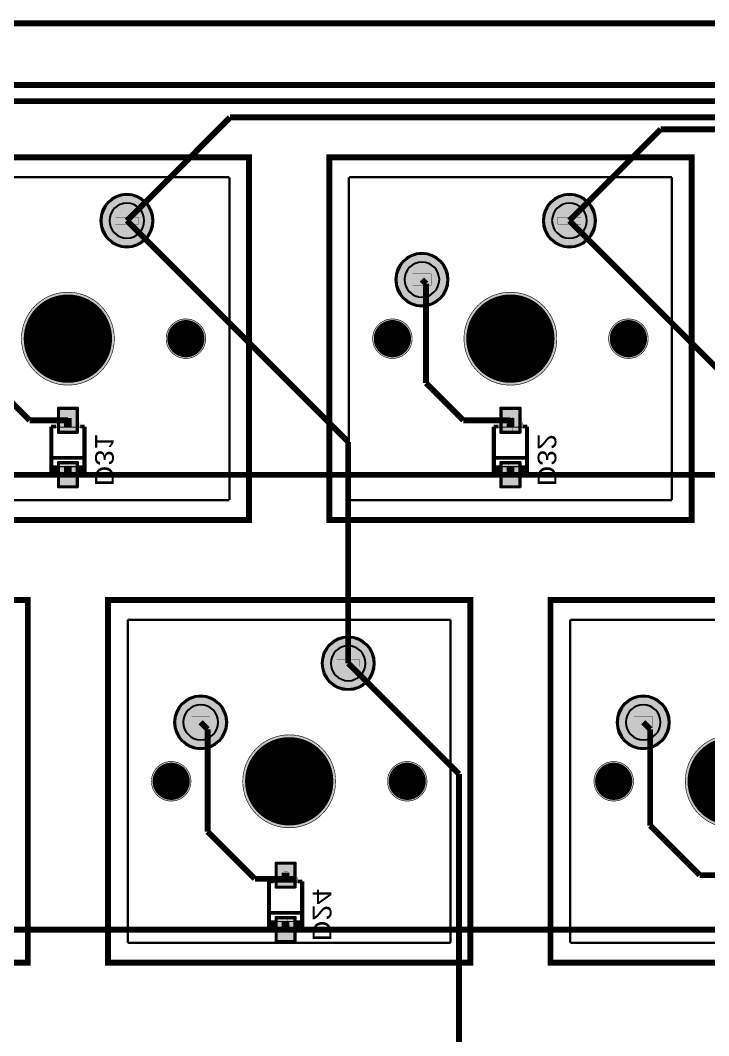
# Model space of a CAD drawing. Header units: millimetres. Extents: x 0 to 146, y -7 to 103.
# Drawn here: x 49.59 to 79.23, y 59.8 to 103.49 of the extents above; entities that cross this region are included whole.
import ezdxf
from ezdxf.enums import TextEntityAlignment as Align

# ---------------------------------------------------------------- set-up
doc = ezdxf.new("R2010")
doc.units = ezdxf.units.MM
doc.header["$MEASUREMENT"] = 0
for name, color, linetype, true_color in [('Board-Outline-Layer', 7, 'Continuous', 0xff00ff), ('Bottom-Layer', 7, 'Continuous', 0x0000ff), ('Bottom-Paste-Mask-Layer', 7, 'Continuous', 0x800000), ('Bottom-Silkscreen-Layer', 7, 'Continuous', 0x66cc33), ('Bottom-Solder-Mask-Layer', 7, 'Continuous', 0xaa00ff), ('Component-Marking-Layer', 7, 'Continuous', 0x66ffcc), ('Component-Shape-Layer', 7, 'Continuous', 0x00cccc), ('Document-Layer', 7, 'Continuous', 0xffffff), ('Hole-Layer', 7, 'Continuous', 0x222222), ('Multi-Layer', 7, 'Continuous', 0xc0c0c0), ('Pin-Floating-Layer', 7, 'Continuous', 0xff99ff), ('Pin-Soldering-Layer', 7, 'Continuous', 0xcc9999), ('Top-Layer', 7, 'Continuous', 0xff0000), ('Top-Paste-Mask-Layer', 7, 'Continuous', 0x808080), ('Top-Silkscreen-Layer', 7, 'Continuous', 0xffcc00), ('Top-Solder-Mask-Layer', 7, 'Continuous', 0x800080)]:
    doc.layers.add(name, color=color, linetype=linetype, true_color=true_color)
doc.styles.get("Standard").update_dxf_attribs({"font": 'arial.ttf'})

msp = doc.modelspace()

# ---------------------------------------------------------------- hatches: boundary and pattern name
at = {"layer": 'Bottom-Layer'}
for points in [[(53.081, 94.873, 1), (55.281, 94.873, 1)], [(72.131, 94.873, 1), (74.331, 94.873, 1)], [(65.781, 92.333, 1), (67.981, 92.333, 1)], [(52.018, 85.78), (51.268, 85.78), (51.268, 86.78), (52.018, 86.78)], [(71.068, 85.78), (70.318, 85.78), (70.318, 86.78), (71.068, 86.78)], [(52.018, 83.435), (51.268, 83.435), (51.268, 84.435), (52.018, 84.435)], [(71.068, 83.435), (70.318, 83.435), (70.318, 84.435), (71.068, 84.435)], [(62.608, 75.823, 1), (64.808, 75.823, 1)], [(56.258, 73.283, 1), (58.458, 73.283, 1)], [(75.308, 73.283, 1), (77.508, 73.283, 1)], [(61.387, 66.205), (60.637, 66.205), (60.637, 67.205), (61.387, 67.205)], [(61.387, 63.86), (60.637, 63.86), (60.637, 64.86), (61.387, 64.86)]]:
    msp.add_hatch(color=256, dxfattribs=at).paths.add_polyline_path(points)
at = {"layer": 'Bottom-Paste-Mask-Layer'}
for points in [[(53.081, 94.873, 1), (55.281, 94.873, 1)], [(72.131, 94.873, 1), (74.331, 94.873, 1)], [(65.781, 92.333, 1), (67.981, 92.333, 1)], [(52.018, 85.78), (51.268, 85.78), (51.268, 86.78), (52.018, 86.78)], [(71.068, 85.78), (70.318, 85.78), (70.318, 86.78), (71.068, 86.78)], [(52.018, 83.435), (51.268, 83.435), (51.268, 84.435), (52.018, 84.435)], [(71.068, 83.435), (70.318, 83.435), (70.318, 84.435), (71.068, 84.435)], [(62.608, 75.823, 1), (64.808, 75.823, 1)], [(56.258, 73.283, 1), (58.458, 73.283, 1)], [(75.308, 73.283, 1), (77.508, 73.283, 1)], [(61.387, 66.205), (60.637, 66.205), (60.637, 67.205), (61.387, 67.205)], [(61.387, 63.86), (60.637, 63.86), (60.637, 64.86), (61.387, 64.86)]]:
    msp.add_hatch(color=256, dxfattribs=at).paths.add_polyline_path(points)
at = {"layer": 'Bottom-Silkscreen-Layer'}
for points in [[(50.84, 84.333), (51.193, 84.333), (51.193, 84.028), (50.84, 84.028)], [(50.84, 84.333), (51.193, 84.333), (51.193, 84.028), (50.84, 84.028)], [(52.445, 84.333), (52.445, 84.028), (52.093, 84.028), (52.093, 84.333)], [(52.445, 84.333), (52.445, 84.028), (52.093, 84.028), (52.093, 84.333)], [(69.89, 84.333), (70.243, 84.333), (70.243, 84.028), (69.89, 84.028)], [(69.89, 84.333), (70.243, 84.333), (70.243, 84.028), (69.89, 84.028)], [(71.495, 84.333), (71.495, 84.028), (71.143, 84.028), (71.143, 84.333)], [(71.495, 84.333), (71.495, 84.028), (71.143, 84.028), (71.143, 84.333)], [(60.209, 64.757), (60.562, 64.757), (60.562, 64.452), (60.209, 64.452)], [(60.209, 64.757), (60.562, 64.757), (60.562, 64.452), (60.209, 64.452)], [(61.814, 64.757), (61.814, 64.452), (61.462, 64.452), (61.462, 64.757)], [(61.814, 64.757), (61.814, 64.452), (61.462, 64.452), (61.462, 64.757)]]:
    msp.add_hatch(color=256, dxfattribs=at).paths.add_polyline_path(points)
at = {"layer": 'Bottom-Solder-Mask-Layer'}
for points in [[(53.031, 94.873, 1), (55.331, 94.873, 1)], [(72.081, 94.873, 1), (74.381, 94.873, 1)], [(65.731, 92.333, 1), (68.031, 92.333, 1)], [(52.068, 85.729), (51.217, 85.729), (51.217, 86.831), (52.068, 86.831)], [(71.118, 85.729), (70.267, 85.729), (70.267, 86.831), (71.118, 86.831)], [(52.068, 83.384), (51.217, 83.384), (51.217, 84.486), (52.068, 84.486)], [(71.118, 83.384), (70.267, 83.384), (70.267, 84.486), (71.118, 84.486)], [(62.558, 75.823, 1), (64.858, 75.823, 1)], [(56.208, 73.283, 1), (58.508, 73.283, 1)], [(75.258, 73.283, 1), (77.558, 73.283, 1)], [(61.437, 66.154), (60.586, 66.154), (60.586, 67.256), (61.437, 67.256)], [(61.437, 63.809), (60.586, 63.809), (60.586, 64.91), (61.437, 64.91)]]:
    msp.add_hatch(color=256, dxfattribs=at).paths.add_polyline_path(points)
at = {"layer": 'Component-Marking-Layer'}
for points in [[(50.933, 83.883, 1), (51.053, 83.883, 1)], [(50.933, 83.883, 1), (51.053, 83.883, 1)], [(69.983, 83.883, 1), (70.103, 83.883, 1)], [(69.983, 83.883, 1), (70.103, 83.883, 1)], [(62.831, 81.993, 1), (62.951, 81.993, 1)], [(62.831, 81.993, 1), (62.951, 81.993, 1)], [(60.302, 64.307, 1), (60.422, 64.307, 1)], [(60.302, 64.307, 1), (60.422, 64.307, 1)], [(53.308, 62.943, 1), (53.428, 62.943, 1)], [(53.308, 62.943, 1), (53.428, 62.943, 1)], [(72.358, 62.943, 1), (72.478, 62.943, 1)], [(72.358, 62.943, 1), (72.478, 62.943, 1)]]:
    msp.add_hatch(color=256, dxfattribs=at).paths.add_polyline_path(points)
at = {"layer": 'Document-Layer'}
for points in [[(52.173, 86.191), (52.173, 86.035), (51.133, 86.035), (51.133, 86.191)], [(52.173, 86.191), (52.173, 86.035), (51.133, 86.035), (51.133, 86.191)], [(51.733, 86.423), (51.733, 85.799), (51.577, 85.799), (51.577, 86.423)], [(51.733, 86.423), (51.733, 85.799), (51.577, 85.799), (51.577, 86.423)], [(71.223, 86.191), (71.223, 86.035), (70.183, 86.035), (70.183, 86.191)], [(71.223, 86.191), (71.223, 86.035), (70.183, 86.035), (70.183, 86.191)], [(70.783, 86.423), (70.783, 85.799), (70.627, 85.799), (70.627, 86.423)], [(70.783, 86.423), (70.783, 85.799), (70.627, 85.799), (70.627, 86.423)], [(51.713, 83.883), (51.557, 83.883), (51.557, 84.507), (51.713, 84.507)], [(51.713, 83.883), (51.557, 83.883), (51.557, 84.507), (51.713, 84.507)], [(70.763, 83.883), (70.607, 83.883), (70.607, 84.507), (70.763, 84.507)], [(70.763, 83.883), (70.607, 83.883), (70.607, 84.507), (70.763, 84.507)], [(61.542, 66.615), (61.542, 66.459), (60.502, 66.459), (60.502, 66.615)], [(61.542, 66.615), (61.542, 66.459), (60.502, 66.459), (60.502, 66.615)], [(61.102, 66.847), (61.102, 66.223), (60.946, 66.223), (60.946, 66.847)], [(61.102, 66.847), (61.102, 66.223), (60.946, 66.223), (60.946, 66.847)], [(61.082, 64.307), (60.926, 64.307), (60.926, 64.931), (61.082, 64.931)], [(61.082, 64.307), (60.926, 64.307), (60.926, 64.931), (61.082, 64.931)]]:
    msp.add_hatch(color=256, dxfattribs=at).paths.add_polyline_path(points)
at = {"layer": 'Hole-Layer'}
for points in [[(53.431, 94.873, 1), (54.931, 94.873, 1)], [(72.481, 94.873, 1), (73.981, 94.873, 1)], [(66.131, 92.333, 1), (67.631, 92.333, 1)], [(62.958, 75.823, 1), (64.458, 75.823, 1)], [(56.608, 73.283, 1), (58.108, 73.283, 1)], [(75.658, 73.283, 1), (77.158, 73.283, 1)]]:
    msp.add_hatch(color=256, dxfattribs=at).paths.add_polyline_path(points)
at = {"layer": 'Multi-Layer'}
for points in [[(53.081, 94.873, 1), (55.281, 94.873, 1)], [(53.081, 94.873, 1), (55.281, 94.873, 1)], [(53.081, 94.873, 1), (55.281, 94.873, 1)], [(72.131, 94.873, 1), (74.331, 94.873, 1)], [(72.131, 94.873, 1), (74.331, 94.873, 1)], [(72.131, 94.873, 1), (74.331, 94.873, 1)], [(65.781, 92.333, 1), (67.981, 92.333, 1)], [(65.781, 92.333, 1), (67.981, 92.333, 1)], [(65.781, 92.333, 1), (67.981, 92.333, 1)], [(49.641, 89.793, 1), (53.641, 89.793, 1)], [(49.641, 89.793, 1), (53.641, 89.793, 1)], [(68.691, 89.793, 1), (72.691, 89.793, 1)], [(68.691, 89.793, 1), (72.691, 89.793, 1)], [(55.87, 89.793, 1), (57.572, 89.793, 1)], [(55.87, 89.793, 1), (57.572, 89.793, 1)], [(64.76, 89.793, 1), (66.462, 89.793, 1)], [(64.76, 89.793, 1), (66.462, 89.793, 1)], [(74.92, 89.793, 1), (76.622, 89.793, 1)], [(74.92, 89.793, 1), (76.622, 89.793, 1)], [(62.608, 75.823, 1), (64.808, 75.823, 1)], [(62.608, 75.823, 1), (64.808, 75.823, 1)], [(62.608, 75.823, 1), (64.808, 75.823, 1)], [(56.258, 73.283, 1), (58.458, 73.283, 1)], [(56.258, 73.283, 1), (58.458, 73.283, 1)], [(56.258, 73.283, 1), (58.458, 73.283, 1)], [(75.308, 73.283, 1), (77.508, 73.283, 1)], [(75.308, 73.283, 1), (77.508, 73.283, 1)], [(75.308, 73.283, 1), (77.508, 73.283, 1)], [(59.168, 70.743, 1), (63.168, 70.743, 1)], [(59.168, 70.743, 1), (63.168, 70.743, 1)], [(78.218, 70.743, 1), (82.218, 70.743, 1)], [(78.218, 70.743, 1), (82.218, 70.743, 1)], [(55.237, 70.743, 1), (56.939, 70.743, 1)], [(55.237, 70.743, 1), (56.939, 70.743, 1)], [(65.397, 70.743, 1), (67.099, 70.743, 1)], [(65.397, 70.743, 1), (67.099, 70.743, 1)], [(74.287, 70.743, 1), (75.989, 70.743, 1)], [(74.287, 70.743, 1), (75.989, 70.743, 1)]]:
    msp.add_hatch(color=256, dxfattribs=at).paths.add_polyline_path(points)
at = {"layer": 'Pin-Floating-Layer'}
for points in [[(51.802, 86.093), (51.802, 85.973), (51.482, 85.973), (51.482, 86.093)], [(51.802, 86.093), (51.802, 85.973), (51.482, 85.973), (51.482, 86.093)], [(70.853, 86.093), (70.853, 85.973), (70.533, 85.973), (70.533, 86.093)], [(70.853, 86.093), (70.853, 85.973), (70.533, 85.973), (70.533, 86.093)], [(51.802, 84.293), (51.802, 84.173), (51.482, 84.173), (51.482, 84.293)], [(51.802, 84.293), (51.802, 84.173), (51.482, 84.173), (51.482, 84.293)], [(70.853, 84.293), (70.853, 84.173), (70.533, 84.173), (70.533, 84.293)], [(70.853, 84.293), (70.853, 84.173), (70.533, 84.173), (70.533, 84.293)], [(61.172, 66.517), (61.172, 66.397), (60.852, 66.397), (60.852, 66.517)], [(61.172, 66.517), (61.172, 66.397), (60.852, 66.397), (60.852, 66.517)], [(61.172, 64.717), (61.172, 64.597), (60.852, 64.597), (60.852, 64.717)], [(61.172, 64.717), (61.172, 64.597), (60.852, 64.597), (60.852, 64.717)]]:
    msp.add_hatch(color=256, dxfattribs=at).paths.add_polyline_path(points)
at = {"layer": 'Pin-Soldering-Layer'}
for points in [[(53.681, 95.023), (54.681, 95.023), (54.681, 94.723), (53.681, 94.723)], [(53.681, 95.023), (54.681, 95.023), (54.681, 94.723), (53.681, 94.723)], [(72.731, 95.023), (73.731, 95.023), (73.731, 94.723), (72.731, 94.723)], [(72.731, 95.023), (73.731, 95.023), (73.731, 94.723), (72.731, 94.723)], [(66.481, 92.583), (67.281, 92.583), (67.281, 92.083), (66.481, 92.083)], [(66.481, 92.583), (67.281, 92.583), (67.281, 92.083), (66.481, 92.083)], [(51.802, 86.383), (51.802, 86.083), (51.482, 86.083), (51.482, 86.383)], [(51.802, 86.383), (51.802, 86.083), (51.482, 86.083), (51.482, 86.383)], [(70.853, 86.383), (70.853, 86.083), (70.533, 86.083), (70.533, 86.383)], [(70.853, 86.383), (70.853, 86.083), (70.533, 86.083), (70.533, 86.383)], [(51.802, 84.183), (51.802, 83.883), (51.482, 83.883), (51.482, 84.183)], [(51.802, 84.183), (51.802, 83.883), (51.482, 83.883), (51.482, 84.183)], [(70.853, 84.183), (70.853, 83.883), (70.533, 83.883), (70.533, 84.183)], [(70.853, 84.183), (70.853, 83.883), (70.533, 83.883), (70.533, 84.183)], [(63.208, 75.973), (64.208, 75.973), (64.208, 75.673), (63.208, 75.673)], [(63.208, 75.973), (64.208, 75.973), (64.208, 75.673), (63.208, 75.673)], [(56.958, 73.533), (57.758, 73.533), (57.758, 73.033), (56.958, 73.033)], [(56.958, 73.533), (57.758, 73.533), (57.758, 73.033), (56.958, 73.033)], [(76.008, 73.533), (76.808, 73.533), (76.808, 73.033), (76.008, 73.033)], [(76.008, 73.533), (76.808, 73.533), (76.808, 73.033), (76.008, 73.033)], [(61.172, 66.807), (61.172, 66.507), (60.852, 66.507), (60.852, 66.807)], [(61.172, 66.807), (61.172, 66.507), (60.852, 66.507), (60.852, 66.807)], [(61.172, 64.607), (61.172, 64.307), (60.852, 64.307), (60.852, 64.607)], [(61.172, 64.607), (61.172, 64.307), (60.852, 64.307), (60.852, 64.607)]]:
    msp.add_hatch(color=256, dxfattribs=at).paths.add_polyline_path(points)
at = {"layer": 'Top-Layer'}
for points in [[(53.081, 94.873, 1), (55.281, 94.873, 1)], [(72.131, 94.873, 1), (74.331, 94.873, 1)], [(65.781, 92.333, 1), (67.981, 92.333, 1)], [(62.608, 75.823, 1), (64.808, 75.823, 1)], [(56.258, 73.283, 1), (58.458, 73.283, 1)], [(75.308, 73.283, 1), (77.508, 73.283, 1)]]:
    msp.add_hatch(color=256, dxfattribs=at).paths.add_polyline_path(points)
at = {"layer": 'Top-Paste-Mask-Layer'}
for points in [[(53.081, 94.873, 1), (55.281, 94.873, 1)], [(72.131, 94.873, 1), (74.331, 94.873, 1)], [(65.781, 92.333, 1), (67.981, 92.333, 1)], [(62.608, 75.823, 1), (64.808, 75.823, 1)], [(56.258, 73.283, 1), (58.458, 73.283, 1)], [(75.308, 73.283, 1), (77.508, 73.283, 1)]]:
    msp.add_hatch(color=256, dxfattribs=at).paths.add_polyline_path(points)
at = {"layer": 'Top-Solder-Mask-Layer'}
for points in [[(53.031, 94.873, 1), (55.331, 94.873, 1)], [(72.081, 94.873, 1), (74.381, 94.873, 1)], [(65.731, 92.333, 1), (68.031, 92.333, 1)], [(62.558, 75.823, 1), (64.858, 75.823, 1)], [(56.208, 73.283, 1), (58.508, 73.283, 1)], [(75.258, 73.283, 1), (77.558, 73.283, 1)]]:
    msp.add_hatch(color=256, dxfattribs=at).paths.add_polyline_path(points)

# ---------------------------------------------------------------- linework, layer by layer
at = {"layer": 'Board-Outline-Layer', "const_width": 0.254}
msp.add_lwpolyline([(-0.032, 3.019), (-0.032, 100.367, -0.414), (2.968, 103.367), (143.181, 103.367), (143.181, 103.367, -0.414), (146.181, 100.367), (146.181, 100.367), (146.181, 3.019), (146.181, 3.019, -0.414), (143.181, 0.019), (143.181, 0.019), (2.968, 0.019, -0.414)], format="xyb", close=True, dxfattribs=at)
at = {"layer": 'Bottom-Layer'}
for points in [[(53.081, 94.873, 1), (55.281, 94.873, 1)], [(62.608, 75.823, 1), (64.808, 75.823, 1)], [(56.258, 73.283, 1), (58.458, 73.283, 1)]]:
    msp.add_lwpolyline(points, format="xyb", close=True, dxfattribs=at)
for points in [[(72.131, 94.873, 1), (74.331, 94.873), (74.331, 94.873, 1), (72.131, 94.873)], [(65.781, 92.333, 1), (67.981, 92.333), (67.981, 92.333, 1), (65.781, 92.333)], [(75.308, 73.283, 1), (77.508, 73.283), (77.508, 73.283, 1), (75.308, 73.283)]]:
    msp.add_lwpolyline(points, format="xyb", dxfattribs=at)
at = {"layer": 'Bottom-Layer', "const_width": 0.254}
for points in [[(66.881, 92.333), (67.056, 92.158)], [(67.056, 92.158), (67.056, 87.884)], [(47.831, 88.44), (49.991, 86.28)], [(67.056, 87.884), (68.66, 86.28)], [(49.991, 86.28), (51.643, 86.28)], [(68.66, 86.28), (70.693, 86.28)], [(32.593, 83.935), (51.643, 83.935)], [(51.643, 83.935), (70.693, 83.935)], [(70.693, 83.935), (89.743, 83.935)], [(57.358, 73.283), (57.658, 72.983)], [(57.658, 72.983), (57.658, 68.58)], [(76.408, 73.283), (76.708, 72.983)], [(76.708, 72.983), (76.708, 68.834)], [(57.658, 68.58), (59.69, 66.548)], [(76.708, 68.834), (78.838, 66.705)], [(59.69, 66.548), (61.468, 66.548)], [(78.838, 66.705), (80.113, 66.705)], [(41.91, 64.36), (61.012, 64.36)], [(61.012, 64.36), (80.113, 64.36)]]:
    msp.add_lwpolyline(points, dxfattribs=at)
at = {"layer": 'Bottom-Layer'}
for points in [[(52.018, 85.78), (51.268, 85.78), (51.268, 86.78), (52.018, 86.78)], [(71.068, 85.78), (70.318, 85.78), (70.318, 86.78), (71.068, 86.78)], [(52.018, 83.435), (51.268, 83.435), (51.268, 84.435), (52.018, 84.435)], [(71.068, 83.435), (70.318, 83.435), (70.318, 84.435), (71.068, 84.435)], [(61.387, 66.205), (60.637, 66.205), (60.637, 67.205), (61.387, 67.205)], [(61.387, 63.86), (60.637, 63.86), (60.637, 64.86), (61.387, 64.86)]]:
    msp.add_lwpolyline(points, close=True, dxfattribs=at)
at = {"layer": 'Bottom-Paste-Mask-Layer'}
for points in [[(53.081, 94.873, 1), (55.281, 94.873, 1)], [(62.608, 75.823, 1), (64.808, 75.823, 1)], [(56.258, 73.283, 1), (58.458, 73.283, 1)]]:
    msp.add_lwpolyline(points, format="xyb", close=True, dxfattribs=at)
for points in [[(72.131, 94.873, 1), (74.331, 94.873), (74.331, 94.873, 1), (72.131, 94.873)], [(65.781, 92.333, 1), (67.981, 92.333), (67.981, 92.333, 1), (65.781, 92.333)], [(75.308, 73.283, 1), (77.508, 73.283), (77.508, 73.283, 1), (75.308, 73.283)]]:
    msp.add_lwpolyline(points, format="xyb", dxfattribs=at)
for points in [[(52.018, 85.78), (51.268, 85.78), (51.268, 86.78), (52.018, 86.78)], [(71.068, 85.78), (70.318, 85.78), (70.318, 86.78), (71.068, 86.78)], [(52.018, 83.435), (51.268, 83.435), (51.268, 84.435), (52.018, 84.435)], [(71.068, 83.435), (70.318, 83.435), (70.318, 84.435), (71.068, 84.435)], [(61.387, 66.205), (60.637, 66.205), (60.637, 67.205), (61.387, 67.205)], [(61.387, 63.86), (60.637, 63.86), (60.637, 64.86), (61.387, 64.86)]]:
    msp.add_lwpolyline(points, close=True, dxfattribs=at)
at = {"layer": 'Bottom-Silkscreen-Layer', "const_width": 0.152}
for points in [[(50.916, 86.009), (51.123, 86.009)], [(50.916, 84.256), (50.916, 86.009)], [(50.916, 86.009), (51.123, 86.009)], [(50.916, 84.256), (50.916, 86.009)], [(52.369, 86.009), (52.173, 86.009)], [(52.369, 86.009), (52.173, 86.009)], [(52.369, 84.256), (52.369, 86.009)], [(52.369, 84.256), (52.369, 86.009)], [(69.966, 86.009), (70.173, 86.009)], [(69.966, 84.256), (69.966, 86.009)], [(69.966, 86.009), (70.173, 86.009)], [(69.966, 84.256), (69.966, 86.009)], [(71.419, 86.009), (71.223, 86.009)], [(71.419, 86.009), (71.223, 86.009)], [(71.419, 84.256), (71.419, 86.009)], [(71.419, 84.256), (71.419, 86.009)], [(52.369, 84.661), (50.916, 84.661)], [(52.369, 84.661), (50.916, 84.661)], [(71.419, 84.661), (69.966, 84.661)], [(71.419, 84.661), (69.966, 84.661)], [(60.285, 64.681), (60.285, 66.433)], [(60.285, 64.681), (60.285, 66.433)], [(60.285, 66.433), (60.492, 66.433)], [(60.285, 66.433), (60.492, 66.433)], [(61.738, 66.433), (61.542, 66.433)], [(61.738, 66.433), (61.542, 66.433)], [(61.738, 64.681), (61.738, 66.433)], [(61.738, 64.681), (61.738, 66.433)], [(61.738, 65.085), (60.285, 65.085)], [(61.738, 65.085), (60.285, 65.085)]]:
    msp.add_lwpolyline(points, dxfattribs=at)
at = {"layer": 'Bottom-Silkscreen-Layer', "const_width": 0.00508}
for points in [[(50.84, 84.333), (51.193, 84.333), (51.193, 84.028), (50.84, 84.028)], [(50.84, 84.333), (51.193, 84.333), (51.193, 84.028), (50.84, 84.028)], [(52.445, 84.333), (52.445, 84.028), (52.093, 84.028), (52.093, 84.333)], [(52.445, 84.333), (52.445, 84.028), (52.093, 84.028), (52.093, 84.333)], [(69.89, 84.333), (70.243, 84.333), (70.243, 84.028), (69.89, 84.028)], [(69.89, 84.333), (70.243, 84.333), (70.243, 84.028), (69.89, 84.028)], [(71.495, 84.333), (71.495, 84.028), (71.143, 84.028), (71.143, 84.333)], [(71.495, 84.333), (71.495, 84.028), (71.143, 84.028), (71.143, 84.333)], [(60.209, 64.757), (60.562, 64.757), (60.562, 64.452), (60.209, 64.452)], [(60.209, 64.757), (60.562, 64.757), (60.562, 64.452), (60.209, 64.452)], [(61.814, 64.757), (61.814, 64.452), (61.462, 64.452), (61.462, 64.757)], [(61.814, 64.757), (61.814, 64.452), (61.462, 64.452), (61.462, 64.757)]]:
    msp.add_lwpolyline(points, close=True, dxfattribs=at)
at = {"layer": 'Bottom-Solder-Mask-Layer'}
for points in [[(53.031, 94.873, 1), (55.331, 94.873), (55.331, 94.873, 1), (53.031, 94.873)], [(62.558, 75.823, 1), (64.858, 75.823), (64.858, 75.823, 1), (62.558, 75.823)], [(56.208, 73.283, 1), (58.508, 73.283), (58.508, 73.283, 1), (56.208, 73.283)]]:
    msp.add_lwpolyline(points, format="xyb", dxfattribs=at)
for points in [[(72.081, 94.873, 1), (74.381, 94.873, 1)], [(65.731, 92.333, 1), (68.031, 92.333, 1)], [(75.258, 73.283, 1), (77.558, 73.283, 1)]]:
    msp.add_lwpolyline(points, format="xyb", close=True, dxfattribs=at)
for points in [[(52.068, 85.729), (51.217, 85.729), (51.217, 86.831), (52.068, 86.831)], [(71.118, 85.729), (70.267, 85.729), (70.267, 86.831), (71.118, 86.831)], [(52.068, 83.384), (51.217, 83.384), (51.217, 84.486), (52.068, 84.486)], [(71.118, 83.384), (70.267, 83.384), (70.267, 84.486), (71.118, 84.486)], [(61.437, 66.154), (60.586, 66.154), (60.586, 67.256), (61.437, 67.256)], [(61.437, 63.809), (60.586, 63.809), (60.586, 64.91), (61.437, 64.91)]]:
    msp.add_lwpolyline(points, close=True, dxfattribs=at)
at = {"layer": 'Component-Marking-Layer', "const_width": 0.00508}
for points in [[(50.933, 83.883, 1), (51.053, 83.883), (51.053, 83.883, 1), (50.933, 83.883)], [(50.933, 83.883, 1), (51.053, 83.883), (51.053, 83.883, 1), (50.933, 83.883)], [(62.831, 81.993, 1), (62.951, 81.993), (62.951, 81.993, 1), (62.831, 81.993)], [(62.831, 81.993, 1), (62.951, 81.993), (62.951, 81.993, 1), (62.831, 81.993)], [(60.302, 64.307, 1), (60.422, 64.307), (60.422, 64.307, 1), (60.302, 64.307)], [(60.302, 64.307, 1), (60.422, 64.307), (60.422, 64.307, 1), (60.302, 64.307)], [(53.308, 62.943, 1), (53.428, 62.943), (53.428, 62.943, 1), (53.308, 62.943)], [(53.308, 62.943, 1), (53.428, 62.943), (53.428, 62.943, 1), (53.308, 62.943)]]:
    msp.add_lwpolyline(points, format="xyb", dxfattribs=at)
for points in [[(69.983, 83.883, 1), (70.103, 83.883, 1)], [(69.983, 83.883, 1), (70.103, 83.883, 1)], [(72.358, 62.943, 1), (72.478, 62.943, 1)], [(72.358, 62.943, 1), (72.478, 62.943, 1)]]:
    msp.add_lwpolyline(points, format="xyb", close=True, dxfattribs=at)
at = {"layer": 'Component-Shape-Layer', "const_width": 0.0508}
for points in [[(43.841, 81.993), (43.841, 97.593), (59.441, 97.593), (59.441, 81.993)], [(43.841, 81.993), (43.841, 97.593), (59.441, 97.593), (59.441, 81.993)], [(62.891, 81.993), (62.891, 97.593), (78.491, 97.593), (78.491, 81.993)], [(62.891, 81.993), (62.891, 97.593), (78.491, 97.593), (78.491, 81.993)], [(52.293, 85.983), (52.293, 84.283), (50.993, 84.283), (50.993, 85.983)], [(52.293, 85.983), (52.293, 84.283), (50.993, 84.283), (50.993, 85.983)], [(71.343, 85.983), (71.343, 84.283), (70.043, 84.283), (70.043, 85.983)], [(71.343, 85.983), (71.343, 84.283), (70.043, 84.283), (70.043, 85.983)], [(34.318, 62.943), (34.318, 78.543), (49.918, 78.543), (49.918, 62.943)], [(34.318, 62.943), (34.318, 78.543), (49.918, 78.543), (49.918, 62.943)], [(53.368, 62.943), (53.368, 78.543), (68.968, 78.543), (68.968, 62.943)], [(53.368, 62.943), (53.368, 78.543), (68.968, 78.543), (68.968, 62.943)], [(72.418, 62.943), (72.418, 78.543), (88.018, 78.543), (88.018, 62.943)], [(72.418, 62.943), (72.418, 78.543), (88.018, 78.543), (88.018, 62.943)], [(61.662, 66.407), (61.662, 64.707), (60.362, 64.707), (60.362, 66.407)], [(61.662, 66.407), (61.662, 64.707), (60.362, 64.707), (60.362, 66.407)]]:
    msp.add_lwpolyline(points, close=True, dxfattribs=at)
at = {"layer": 'Document-Layer', "const_width": 0.1}
for points in [[(44.691, 96.743), (58.593, 96.743)], [(58.593, 96.743), (58.593, 82.843)], [(63.741, 96.743), (77.643, 96.743)], [(63.741, 82.843), (63.741, 96.743)], [(77.643, 96.743), (77.643, 82.843)], [(58.593, 82.843), (44.691, 82.843)], [(77.643, 82.843), (63.741, 82.843)], [(54.218, 77.693), (68.118, 77.693)], [(54.218, 63.793), (54.218, 77.693)], [(68.118, 77.693), (68.118, 63.793)], [(73.268, 77.693), (87.168, 77.693)], [(73.268, 63.793), (73.268, 77.693)], [(68.118, 63.793), (54.218, 63.793)], [(87.168, 63.793), (73.268, 63.793)]]:
    msp.add_lwpolyline(points, dxfattribs=at)
at = {"layer": 'Document-Layer', "const_width": 1.9}
for points in [[(50.691, 89.793, 1), (52.591, 89.793, 1)], [(50.691, 89.793, 1), (52.591, 89.793, 1)], [(69.741, 89.793, 1), (71.641, 89.793, 1)], [(69.741, 89.793, 1), (71.641, 89.793, 1)], [(60.218, 70.743, 1), (62.118, 70.743, 1)], [(60.218, 70.743, 1), (62.118, 70.743, 1)], [(79.268, 70.743, 1), (81.168, 70.743, 1)], [(79.268, 70.743, 1), (81.168, 70.743, 1)]]:
    msp.add_lwpolyline(points, format="xyb", close=True, dxfattribs=at)
at = {"layer": 'Document-Layer', "const_width": 0.8}
for points in [[(56.321, 89.793, 1), (57.121, 89.793), (57.121, 89.793, 1), (56.321, 89.793)], [(56.321, 89.793, 1), (57.121, 89.793), (57.121, 89.793, 1), (56.321, 89.793)], [(65.211, 89.793, 1), (66.011, 89.793), (66.011, 89.793, 1), (65.211, 89.793)], [(65.211, 89.793, 1), (66.011, 89.793), (66.011, 89.793, 1), (65.211, 89.793)], [(75.371, 89.793, 1), (76.171, 89.793), (76.171, 89.793, 1), (75.371, 89.793)], [(75.371, 89.793, 1), (76.171, 89.793), (76.171, 89.793, 1), (75.371, 89.793)], [(55.688, 70.743, 1), (56.488, 70.743), (56.488, 70.743, 1), (55.688, 70.743)], [(55.688, 70.743, 1), (56.488, 70.743), (56.488, 70.743, 1), (55.688, 70.743)], [(65.848, 70.743, 1), (66.648, 70.743), (66.648, 70.743, 1), (65.848, 70.743)], [(65.848, 70.743, 1), (66.648, 70.743), (66.648, 70.743, 1), (65.848, 70.743)], [(74.738, 70.743, 1), (75.538, 70.743), (75.538, 70.743, 1), (74.738, 70.743)], [(74.738, 70.743, 1), (75.538, 70.743), (75.538, 70.743, 1), (74.738, 70.743)]]:
    msp.add_lwpolyline(points, format="xyb", dxfattribs=at)
at = {"layer": 'Document-Layer', "const_width": 0.00508}
for points in [[(52.173, 86.191), (52.173, 86.035), (51.133, 86.035), (51.133, 86.191)], [(52.173, 86.191), (52.173, 86.035), (51.133, 86.035), (51.133, 86.191)], [(51.733, 86.423), (51.733, 85.799), (51.577, 85.799), (51.577, 86.423)], [(51.733, 86.423), (51.733, 85.799), (51.577, 85.799), (51.577, 86.423)], [(71.223, 86.191), (71.223, 86.035), (70.183, 86.035), (70.183, 86.191)], [(71.223, 86.191), (71.223, 86.035), (70.183, 86.035), (70.183, 86.191)], [(70.783, 86.423), (70.783, 85.799), (70.627, 85.799), (70.627, 86.423)], [(70.783, 86.423), (70.783, 85.799), (70.627, 85.799), (70.627, 86.423)], [(51.713, 83.883), (51.557, 83.883), (51.557, 84.507), (51.713, 84.507)], [(51.713, 83.883), (51.557, 83.883), (51.557, 84.507), (51.713, 84.507)], [(70.763, 83.883), (70.607, 83.883), (70.607, 84.507), (70.763, 84.507)], [(70.763, 83.883), (70.607, 83.883), (70.607, 84.507), (70.763, 84.507)], [(61.542, 66.615), (61.542, 66.459), (60.502, 66.459), (60.502, 66.615)], [(61.542, 66.615), (61.542, 66.459), (60.502, 66.459), (60.502, 66.615)], [(61.102, 66.847), (61.102, 66.223), (60.946, 66.223), (60.946, 66.847)], [(61.102, 66.847), (61.102, 66.223), (60.946, 66.223), (60.946, 66.847)], [(61.082, 64.307), (60.926, 64.307), (60.926, 64.931), (61.082, 64.931)], [(61.082, 64.307), (60.926, 64.307), (60.926, 64.931), (61.082, 64.931)]]:
    msp.add_lwpolyline(points, close=True, dxfattribs=at)
at = {"layer": 'Hole-Layer'}
for points in [[(53.431, 94.873, 1), (54.931, 94.873), (54.931, 94.873, 1), (53.431, 94.873)], [(62.958, 75.823, 1), (64.458, 75.823), (64.458, 75.823, 1), (62.958, 75.823)], [(56.608, 73.283, 1), (58.108, 73.283), (58.108, 73.283, 1), (56.608, 73.283)]]:
    msp.add_lwpolyline(points, format="xyb", dxfattribs=at)
for points in [[(72.481, 94.873, 1), (73.981, 94.873, 1)], [(66.131, 92.333, 1), (67.631, 92.333, 1)], [(75.658, 73.283, 1), (77.158, 73.283, 1)]]:
    msp.add_lwpolyline(points, format="xyb", close=True, dxfattribs=at)
at = {"layer": 'Multi-Layer'}
for points in [[(53.081, 94.873, 1), (55.281, 94.873, 1)], [(53.081, 94.873, 1), (55.281, 94.873, 1)], [(53.081, 94.873, 1), (55.281, 94.873, 1)], [(62.608, 75.823, 1), (64.808, 75.823, 1)], [(62.608, 75.823, 1), (64.808, 75.823, 1)], [(62.608, 75.823, 1), (64.808, 75.823, 1)], [(56.258, 73.283, 1), (58.458, 73.283, 1)], [(56.258, 73.283, 1), (58.458, 73.283, 1)], [(56.258, 73.283, 1), (58.458, 73.283, 1)]]:
    msp.add_lwpolyline(points, format="xyb", close=True, dxfattribs=at)
for points in [[(72.131, 94.873, 1), (74.331, 94.873), (74.331, 94.873, 1), (72.131, 94.873)], [(72.131, 94.873, 1), (74.331, 94.873), (74.331, 94.873, 1), (72.131, 94.873)], [(72.131, 94.873, 1), (74.331, 94.873), (74.331, 94.873, 1), (72.131, 94.873)], [(65.781, 92.333, 1), (67.981, 92.333), (67.981, 92.333, 1), (65.781, 92.333)], [(65.781, 92.333, 1), (67.981, 92.333), (67.981, 92.333, 1), (65.781, 92.333)], [(65.781, 92.333, 1), (67.981, 92.333), (67.981, 92.333, 1), (65.781, 92.333)], [(75.308, 73.283, 1), (77.508, 73.283), (77.508, 73.283, 1), (75.308, 73.283)], [(75.308, 73.283, 1), (77.508, 73.283), (77.508, 73.283, 1), (75.308, 73.283)], [(75.308, 73.283, 1), (77.508, 73.283), (77.508, 73.283, 1), (75.308, 73.283)]]:
    msp.add_lwpolyline(points, format="xyb", dxfattribs=at)
at = {"layer": 'Multi-Layer', "const_width": 0.0254}
for points in [[(49.641, 89.793, 1), (53.641, 89.793), (53.641, 89.793, 1), (49.641, 89.793)], [(49.641, 89.793, 1), (53.641, 89.793), (53.641, 89.793, 1), (49.641, 89.793)], [(55.87, 89.793, 1), (57.572, 89.793), (57.572, 89.793, 1), (55.87, 89.793)], [(55.87, 89.793, 1), (57.572, 89.793), (57.572, 89.793, 1), (55.87, 89.793)], [(59.168, 70.743, 1), (63.168, 70.743), (63.168, 70.743, 1), (59.168, 70.743)], [(59.168, 70.743, 1), (63.168, 70.743), (63.168, 70.743, 1), (59.168, 70.743)], [(55.237, 70.743, 1), (56.939, 70.743), (56.939, 70.743, 1), (55.237, 70.743)], [(55.237, 70.743, 1), (56.939, 70.743), (56.939, 70.743, 1), (55.237, 70.743)]]:
    msp.add_lwpolyline(points, format="xyb", dxfattribs=at)
for points in [[(68.691, 89.793, 1), (72.691, 89.793, 1)], [(68.691, 89.793, 1), (72.691, 89.793, 1)], [(64.76, 89.793, 1), (66.462, 89.793, 1)], [(64.76, 89.793, 1), (66.462, 89.793, 1)], [(74.92, 89.793, 1), (76.622, 89.793, 1)], [(74.92, 89.793, 1), (76.622, 89.793, 1)], [(78.218, 70.743, 1), (82.218, 70.743, 1)], [(78.218, 70.743, 1), (82.218, 70.743, 1)], [(65.397, 70.743, 1), (67.099, 70.743, 1)], [(65.397, 70.743, 1), (67.099, 70.743, 1)], [(74.287, 70.743, 1), (75.989, 70.743, 1)], [(74.287, 70.743, 1), (75.989, 70.743, 1)]]:
    msp.add_lwpolyline(points, format="xyb", close=True, dxfattribs=at)
at = {"layer": 'Pin-Floating-Layer', "const_width": 0.00508}
for points in [[(51.802, 86.093), (51.802, 85.973), (51.482, 85.973), (51.482, 86.093)], [(51.802, 86.093), (51.802, 85.973), (51.482, 85.973), (51.482, 86.093)], [(70.853, 86.093), (70.853, 85.973), (70.533, 85.973), (70.533, 86.093)], [(70.853, 86.093), (70.853, 85.973), (70.533, 85.973), (70.533, 86.093)], [(51.802, 84.293), (51.802, 84.173), (51.482, 84.173), (51.482, 84.293)], [(51.802, 84.293), (51.802, 84.173), (51.482, 84.173), (51.482, 84.293)], [(70.853, 84.293), (70.853, 84.173), (70.533, 84.173), (70.533, 84.293)], [(70.853, 84.293), (70.853, 84.173), (70.533, 84.173), (70.533, 84.293)], [(61.172, 66.517), (61.172, 66.397), (60.852, 66.397), (60.852, 66.517)], [(61.172, 66.517), (61.172, 66.397), (60.852, 66.397), (60.852, 66.517)], [(61.172, 64.717), (61.172, 64.597), (60.852, 64.597), (60.852, 64.717)], [(61.172, 64.717), (61.172, 64.597), (60.852, 64.597), (60.852, 64.717)]]:
    msp.add_lwpolyline(points, close=True, dxfattribs=at)
at = {"layer": 'Pin-Soldering-Layer', "const_width": 0.00508}
for points in [[(53.681, 95.023), (54.681, 95.023), (54.681, 94.723), (53.681, 94.723)], [(53.681, 95.023), (54.681, 95.023), (54.681, 94.723), (53.681, 94.723)], [(72.731, 95.023), (73.731, 95.023), (73.731, 94.723), (72.731, 94.723)], [(72.731, 95.023), (73.731, 95.023), (73.731, 94.723), (72.731, 94.723)], [(66.481, 92.583), (67.281, 92.583), (67.281, 92.083), (66.481, 92.083)], [(66.481, 92.583), (67.281, 92.583), (67.281, 92.083), (66.481, 92.083)], [(51.802, 86.383), (51.802, 86.083), (51.482, 86.083), (51.482, 86.383)], [(51.802, 86.383), (51.802, 86.083), (51.482, 86.083), (51.482, 86.383)], [(70.853, 86.383), (70.853, 86.083), (70.533, 86.083), (70.533, 86.383)], [(70.853, 86.383), (70.853, 86.083), (70.533, 86.083), (70.533, 86.383)], [(51.802, 84.183), (51.802, 83.883), (51.482, 83.883), (51.482, 84.183)], [(51.802, 84.183), (51.802, 83.883), (51.482, 83.883), (51.482, 84.183)], [(70.853, 84.183), (70.853, 83.883), (70.533, 83.883), (70.533, 84.183)], [(70.853, 84.183), (70.853, 83.883), (70.533, 83.883), (70.533, 84.183)], [(63.208, 75.973), (64.208, 75.973), (64.208, 75.673), (63.208, 75.673)], [(63.208, 75.973), (64.208, 75.973), (64.208, 75.673), (63.208, 75.673)], [(56.958, 73.533), (57.758, 73.533), (57.758, 73.033), (56.958, 73.033)], [(56.958, 73.533), (57.758, 73.533), (57.758, 73.033), (56.958, 73.033)], [(76.008, 73.533), (76.808, 73.533), (76.808, 73.033), (76.008, 73.033)], [(76.008, 73.533), (76.808, 73.533), (76.808, 73.033), (76.008, 73.033)], [(61.172, 66.807), (61.172, 66.507), (60.852, 66.507), (60.852, 66.807)], [(61.172, 66.807), (61.172, 66.507), (60.852, 66.507), (60.852, 66.807)], [(61.172, 64.607), (61.172, 64.307), (60.852, 64.307), (60.852, 64.607)], [(61.172, 64.607), (61.172, 64.307), (60.852, 64.307), (60.852, 64.607)]]:
    msp.add_lwpolyline(points, close=True, dxfattribs=at)
at = {"layer": 'Top-Layer', "const_width": 0.254}
for points in [[(133.731, 100.711), (21.92, 100.711)], [(133.541, 100.013), (40.272, 100.013)], [(54.181, 94.873), (58.622, 99.314)], [(58.622, 99.314), (133.731, 99.314)], [(77.164, 98.806), (73.231, 94.873)], [(133.604, 98.806), (77.164, 98.806)], [(54.181, 94.873), (63.708, 85.347)], [(73.231, 94.873), (82.758, 85.347)], [(63.708, 85.347), (63.708, 75.823)], [(63.708, 75.823), (68.479, 71.052)], [(68.479, 71.052), (68.479, 56.766)]]:
    msp.add_lwpolyline(points, dxfattribs=at)
at = {"layer": 'Top-Layer'}
for points in [[(53.081, 94.873, 1), (55.281, 94.873, 1)], [(62.608, 75.823, 1), (64.808, 75.823, 1)], [(56.258, 73.283, 1), (58.458, 73.283, 1)]]:
    msp.add_lwpolyline(points, format="xyb", close=True, dxfattribs=at)
for points in [[(72.131, 94.873, 1), (74.331, 94.873), (74.331, 94.873, 1), (72.131, 94.873)], [(65.781, 92.333, 1), (67.981, 92.333), (67.981, 92.333, 1), (65.781, 92.333)], [(75.308, 73.283, 1), (77.508, 73.283), (77.508, 73.283, 1), (75.308, 73.283)]]:
    msp.add_lwpolyline(points, format="xyb", dxfattribs=at)
at = {"layer": 'Top-Paste-Mask-Layer'}
for points in [[(53.081, 94.873, 1), (55.281, 94.873, 1)], [(62.608, 75.823, 1), (64.808, 75.823, 1)], [(56.258, 73.283, 1), (58.458, 73.283, 1)]]:
    msp.add_lwpolyline(points, format="xyb", close=True, dxfattribs=at)
for points in [[(72.131, 94.873, 1), (74.331, 94.873), (74.331, 94.873, 1), (72.131, 94.873)], [(65.781, 92.333, 1), (67.981, 92.333), (67.981, 92.333, 1), (65.781, 92.333)], [(75.308, 73.283, 1), (77.508, 73.283), (77.508, 73.283, 1), (75.308, 73.283)]]:
    msp.add_lwpolyline(points, format="xyb", dxfattribs=at)
at = {"layer": 'Top-Silkscreen-Layer', "const_width": 0.254}
for points in [[(43.841, 97.593), (59.441, 97.593), (59.441, 81.993), (43.841, 81.993)], [(43.841, 97.593), (59.441, 97.593), (59.441, 81.993), (43.841, 81.993)], [(62.891, 97.593), (78.491, 97.593), (78.491, 81.993), (62.891, 81.993)], [(62.891, 97.593), (78.491, 97.593), (78.491, 81.993), (62.891, 81.993)], [(34.318, 78.543), (49.918, 78.543), (49.918, 62.943), (34.318, 62.943)], [(34.318, 78.543), (49.918, 78.543), (49.918, 62.943), (34.318, 62.943)], [(53.368, 78.543), (68.968, 78.543), (68.968, 62.943), (53.368, 62.943)], [(53.368, 78.543), (68.968, 78.543), (68.968, 62.943), (53.368, 62.943)], [(72.418, 78.543), (88.018, 78.543), (88.018, 62.943), (72.418, 62.943)], [(72.418, 78.543), (88.018, 78.543), (88.018, 62.943), (72.418, 62.943)]]:
    msp.add_lwpolyline(points, close=True, dxfattribs=at)
at = {"layer": 'Top-Solder-Mask-Layer'}
for points in [[(53.031, 94.873, 1), (55.331, 94.873), (55.331, 94.873, 1), (53.031, 94.873)], [(62.558, 75.823, 1), (64.858, 75.823), (64.858, 75.823, 1), (62.558, 75.823)], [(56.208, 73.283, 1), (58.508, 73.283), (58.508, 73.283, 1), (56.208, 73.283)]]:
    msp.add_lwpolyline(points, format="xyb", dxfattribs=at)
for points in [[(72.081, 94.873, 1), (74.381, 94.873, 1)], [(65.731, 92.333, 1), (68.031, 92.333, 1)], [(75.258, 73.283, 1), (77.558, 73.283, 1)]]:
    msp.add_lwpolyline(points, format="xyb", close=True, dxfattribs=at)

# ---------------------------------------------------------------- texts
at = {"layer": 'Bottom-Silkscreen-Layer', "text_generation_flag": 2, "width": 1.1}
for s, p in [('D31', (52.575, 83.435)), ('D32', (71.625, 83.435)), ('D24', (61.944, 63.86))]:
    msp.add_text(s, height=0.8001, rotation=-450, dxfattribs=at).set_placement(p, align=Align.BOTTOM_LEFT)

doc.saveas('drawing.dxf')
